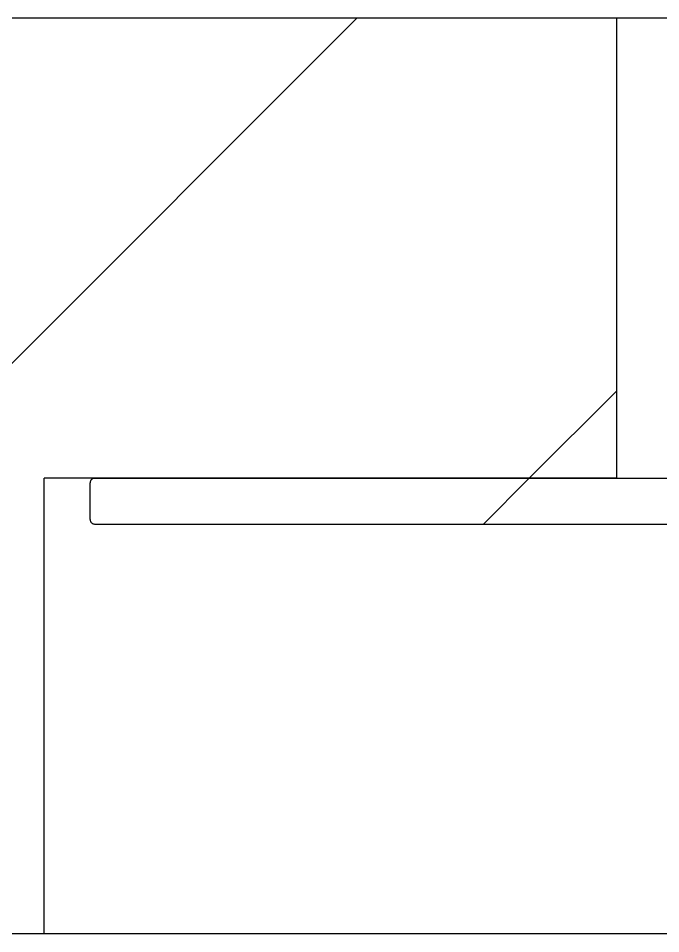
# Model space of a CAD drawing. Header units: millimetres. Extents: x 0 to 4637, y 0 to 3023.
# Drawn here: x 4084.3 to 4141.6, y 2679.7 to 2761.3 of the extents above; entities that cross this region are included whole.
import ezdxf

# ---------------------------------------------------------------- set-up
doc = ezdxf.new("R2010")
doc.units = ezdxf.units.MM
for name, color, linetype in [('__192.168.1.11_U', 7, 'Continuous'), ('Default', 7, 'Continuous'), ('WALL', 7, 'Continuous')]:
    doc.layers.add(name, color=color, linetype=linetype)

# ---------------------------------------------------------------- blocks, each defined once
blk = doc.blocks.new('SE10')
at = {"layer": '__192.168.1.11_U', "linetype": 'Continuous'}
h = blk.add_hatch(dxfattribs=at)
h.set_pattern_fill('ANSI32', scale=2, angle=9e-06, style=0)
edge = h.paths.add_edge_path()
edge.add_spline(control_points=[(523.367, 344.877), (523.367, 344.86), (523.374, 344.843), (523.398, 344.819), (523.415, 344.812), (523.432, 344.812)], knot_values=[0, 0, 0, 0, 0.5, 0.5, 1, 1, 1, 1], degree=3, periodic=0)
edge.add_line((523.432, 344.812), (533.448, 344.812))
edge.add_spline(control_points=[(533.448, 344.812), (533.465, 344.812), (533.482, 344.819), (533.506, 344.843), (533.513, 344.86), (533.513, 344.877)], knot_values=[0, 0, 0, 0, 0.5, 0.5, 1, 1, 1, 1], degree=3, periodic=0)
edge.add_line((533.513, 344.877), (533.513, 345.397))
edge.add_spline(control_points=[(533.513, 345.397), (533.513, 345.414), (533.506, 345.431), (533.482, 345.455), (533.465, 345.462), (533.448, 345.462)], knot_values=[0, 0, 0, 0, 0.5, 0.5, 1, 1, 1, 1], degree=3, periodic=0)
edge.add_line((533.448, 345.462), (523.432, 345.462))
edge.add_spline(control_points=[(523.432, 345.462), (523.415, 345.462), (523.398, 345.455), (523.374, 345.431), (523.367, 345.414), (523.367, 345.397)], knot_values=[0, 0, 0, 0, 0.5, 0.5, 1, 1, 1, 1], degree=3, periodic=0)
edge.add_line((523.367, 345.397), (523.367, 344.877))
at = {"layer": 'WALL', "linetype": 'Continuous'}
h = blk.add_hatch(dxfattribs=at)
h.set_pattern_fill('LINE', scale=2, angle=45, style=0)
h.paths.add_polyline_path([(511.207, 351.994), (509.091, 350.772), (510.341, 350.051), (510.341, 346.938), (511.591, 346.216), (509.091, 344.772), (510.341, 344.051), (510.341, 340.938), (511.591, 340.216), (509.475, 338.994), (522.714, 338.994), (522.714, 345.462), (530.845, 345.462), (530.845, 351.994)])
at = {"layer": '__192.168.1.11_U', "color": 7, "linetype": 'Continuous'}
for p, q in [((523.432, 345.462), (533.448, 345.462)), ((523.367, 344.877), (523.367, 345.397)), ((523.432, 344.812), (533.448, 344.812))]:
    blk.add_line(p, q, dxfattribs=at)
for points in [[(523.432, 345.462), (523.415, 345.462), (523.398, 345.455), (523.374, 345.431), (523.367, 345.414), (523.367, 345.397)], [(523.367, 344.877), (523.367, 344.86), (523.374, 344.843), (523.398, 344.819), (523.415, 344.812), (523.432, 344.812)]]:
    blk.add_open_spline(points, degree=3, knots=[0, 0, 0, 0, 0.5, 0.5, 1, 1, 1, 1], dxfattribs=at)
at = {"layer": 'WALL', "color": 7, "linetype": 'Continuous'}
for p, q in [((530.845, 351.994), (511.207, 351.994)), ((530.845, 351.994), (530.845, 345.462)), ((544.484, 351.994), (530.845, 351.994)), ((522.714, 338.994), (522.714, 345.462)), ((530.845, 345.462), (522.714, 345.462)), ((522.714, 338.994), (509.475, 338.994)), ((552.614, 338.994), (522.714, 338.994))]:
    blk.add_line(p, q, dxfattribs=at)

msp = doc.modelspace()

# ---------------------------------------------------------------- block references
at = {"layer": 'Default', "xscale": 6.278552465, "yscale": 6.278552465, "zscale": 6.278552465}
msp.add_blockref('SE10', (804.7265, 551.3132), dxfattribs=at)

doc.saveas('drawing.dxf')
